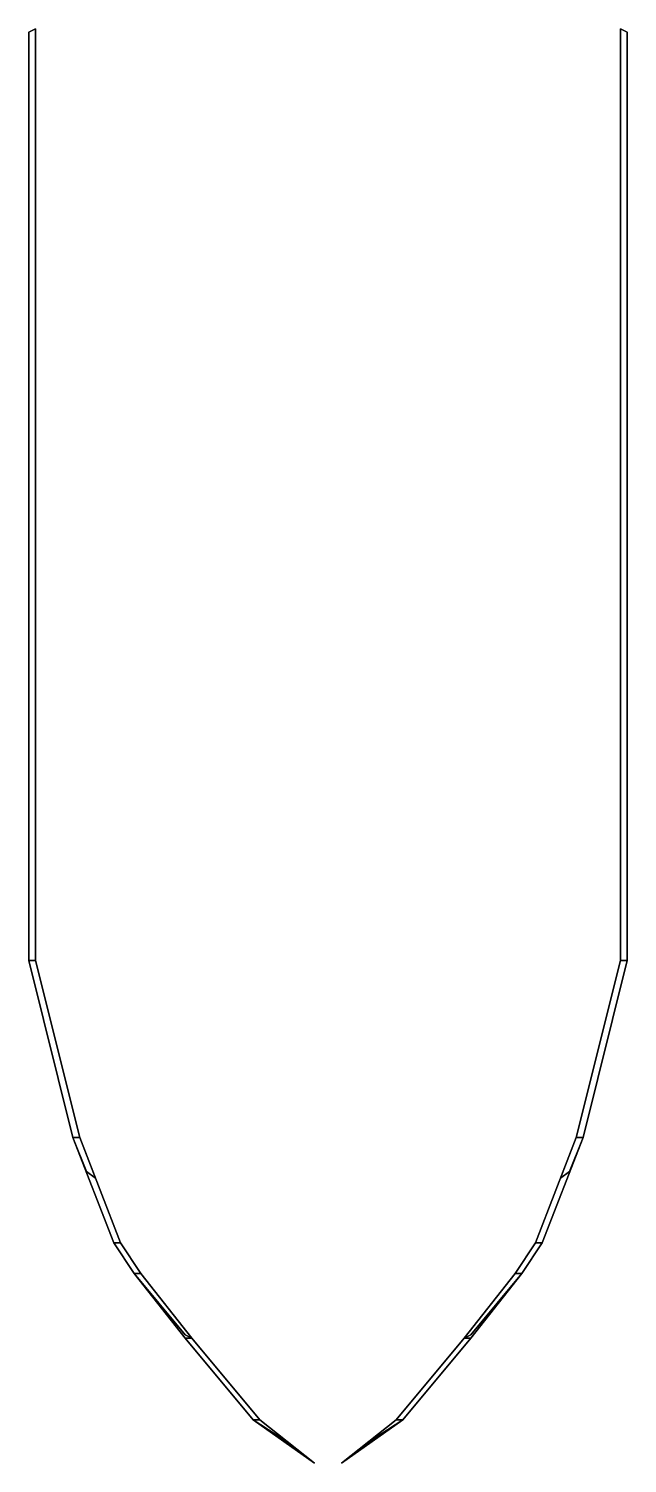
# Model space of a CAD drawing. Extents: x -0.88 to 0.88, y -2.36 to 1.86.
import ezdxf

# ---------------------------------------------------------------- set-up
doc = ezdxf.new("R2010")
doc.units = 0
doc.layers.add('RIBS', color=2, linetype='CONTINUOUS')

msp = doc.modelspace()

# ---------------------------------------------------------------- linework, layer by layer
at = {"layer": 'RIBS'}
for points in [[(-0.88, 1.85, 0.52), (-0.88, 1.85, 0.57), (-0.86, 1.86, 0.58), (-0.86, 1.86, 0.51)], [(-0.86, 1.86, 0.51), (-0.86, -0.88, 0.51), (-0.88, -0.88, 0.52), (-0.88, 1.85, 0.52)], [(-0.88, 1.85, 0.57), (-0.88, -0.88, 0.57), (-0.86, -0.88, 0.58), (-0.86, 1.86, 0.58)], [(-0.88, 1.85, 0.25), (-0.88, 1.85, 0.3), (-0.86, 1.86, 0.31), (-0.86, 1.86, 0.24)], [(-0.88, 1.85, 0.3), (-0.88, -0.88, 0.3), (-0.86, -0.88, 0.31), (-0.86, 1.86, 0.31)], [(-0.86, 1.86, 0.24), (-0.86, -0.88, 0.24), (-0.88, -0.88, 0.25), (-0.88, 1.85, 0.25)], [(-0.86, 1.86, 0.77), (-0.86, -0.88, 0.77), (-0.88, -0.88, 0.78), (-0.88, 1.85, 0.78)], [(-0.88, 1.85, 0.83), (-0.88, -0.88, 0.83), (-0.86, -0.88, 0.84), (-0.86, 1.86, 0.84)], [(-0.88, 1.85, 0.78), (-0.88, 1.85, 0.83), (-0.86, 1.86, 0.84), (-0.86, 1.86, 0.77)], [(0.86, 1.86, 0.58), (0.86, -0.88, 0.58), (0.88, -0.88, 0.57), (0.88, 1.85, 0.57)], [(0.88, 1.85, 0.57), (0.88, 1.85, 0.52), (0.86, 1.86, 0.51), (0.86, 1.86, 0.58)], [(0.88, 1.85, 0.52), (0.88, -0.88, 0.52), (0.86, -0.88, 0.51), (0.86, 1.86, 0.51)], [(0.88, 1.85, 0.3), (0.88, 1.85, 0.25), (0.86, 1.86, 0.24), (0.86, 1.86, 0.31)], [(0.88, 1.85, 0.25), (0.88, -0.88, 0.25), (0.86, -0.88, 0.24), (0.86, 1.86, 0.24)], [(0.86, 1.86, 0.31), (0.86, -0.88, 0.31), (0.88, -0.88, 0.3), (0.88, 1.85, 0.3)], [(0.88, 1.85, 0.78), (0.88, -0.88, 0.78), (0.86, -0.88, 0.77), (0.86, 1.86, 0.77)], [(0.86, 1.86, 0.84), (0.86, -0.88, 0.84), (0.88, -0.88, 0.83), (0.88, 1.85, 0.83)], [(0.88, 1.85, 0.83), (0.88, 1.85, 0.78), (0.86, 1.86, 0.77), (0.86, 1.86, 0.84)], [(-0.88, -0.88, 0.52), (-0.88, -0.88, 0.57), (-0.88, 1.85, 0.57), (-0.88, 1.85, 0.52)], [(-0.88, -0.88, 0.25), (-0.88, -0.88, 0.3), (-0.88, 1.85, 0.3), (-0.88, 1.85, 0.25)], [(-0.88, -0.88, 0.78), (-0.88, -0.88, 0.83), (-0.88, 1.85, 0.83), (-0.88, 1.85, 0.78)], [(0.88, -0.88, 0.57), (0.88, -0.88, 0.52), (0.88, 1.85, 0.52), (0.88, 1.85, 0.57)], [(0.88, -0.88, 0.3), (0.88, -0.88, 0.25), (0.88, 1.85, 0.25), (0.88, 1.85, 0.3)], [(0.88, -0.88, 0.83), (0.88, -0.88, 0.78), (0.88, 1.85, 0.78), (0.88, 1.85, 0.83)], [(-0.75, -1.4, 0.52), (-0.75, -1.4, 0.57), (-0.88, -0.88, 0.57), (-0.88, -0.88, 0.52)], [(-0.86, -0.88, 0.51), (-0.73, -1.4, 0.51), (-0.75, -1.4, 0.52), (-0.88, -0.88, 0.52)], [(-0.88, -0.88, 0.57), (-0.75, -1.4, 0.57), (-0.73, -1.4, 0.58), (-0.86, -0.88, 0.58)], [(-0.75, -1.4, 0.25), (-0.75, -1.4, 0.3), (-0.88, -0.88, 0.3), (-0.88, -0.88, 0.25)], [(-0.88, -0.88, 0.3), (-0.75, -1.4, 0.3), (-0.73, -1.4, 0.31), (-0.86, -0.88, 0.31)], [(-0.86, -0.88, 0.24), (-0.73, -1.4, 0.24), (-0.75, -1.4, 0.25), (-0.88, -0.88, 0.25)], [(-0.75, -1.4, 0.78), (-0.75, -1.4, 0.83), (-0.88, -0.88, 0.83), (-0.88, -0.88, 0.78)], [(-0.88, -0.88, 0.83), (-0.75, -1.4, 0.83), (-0.73, -1.4, 0.84), (-0.86, -0.88, 0.84)], [(-0.86, -0.88, 0.77), (-0.73, -1.4, 0.77), (-0.75, -1.4, 0.78), (-0.88, -0.88, 0.78)], [(0.88, -0.88, 0.52), (0.75, -1.4, 0.52), (0.73, -1.4, 0.51), (0.86, -0.88, 0.51)], [(0.86, -0.88, 0.58), (0.73, -1.4, 0.58), (0.75, -1.4, 0.57), (0.88, -0.88, 0.57)], [(0.88, -0.88, 0.25), (0.75, -1.4, 0.25), (0.73, -1.4, 0.24), (0.86, -0.88, 0.24)], [(0.86, -0.88, 0.31), (0.73, -1.4, 0.31), (0.75, -1.4, 0.3), (0.88, -0.88, 0.3)], [(0.88, -0.88, 0.78), (0.75, -1.4, 0.78), (0.73, -1.4, 0.77), (0.86, -0.88, 0.77)], [(0.86, -0.88, 0.84), (0.73, -1.4, 0.84), (0.75, -1.4, 0.83), (0.88, -0.88, 0.83)], [(0.75, -1.4, 0.57), (0.75, -1.4, 0.52), (0.88, -0.88, 0.52), (0.88, -0.88, 0.57)], [(0.75, -1.4, 0.3), (0.75, -1.4, 0.25), (0.88, -0.88, 0.25), (0.88, -0.88, 0.3)], [(0.75, -1.4, 0.83), (0.75, -1.4, 0.78), (0.88, -0.88, 0.78), (0.88, -0.88, 0.83)], [(-0.63, -1.71, 0.52), (-0.63, -1.71, 0.57), (-0.75, -1.4, 0.57), (-0.75, -1.4, 0.52)], [(-0.73, -1.4, 0.51), (-0.61, -1.71, 0.51), (-0.63, -1.71, 0.52), (-0.75, -1.4, 0.52)], [(-0.75, -1.4, 0.57), (-0.63, -1.71, 0.57), (-0.61, -1.71, 0.58), (-0.73, -1.4, 0.58)], [(-0.71, -1.5, 0.25), (-0.71, -1.5, 0.3), (-0.75, -1.4, 0.3), (-0.75, -1.4, 0.25)], [(-0.75, -1.4, 0.3), (-0.71, -1.5, 0.3), (-0.6835, -1.52, 0.31), (-0.73, -1.4, 0.31)], [(-0.73, -1.4, 0.24), (-0.6835, -1.52, 0.24), (-0.71, -1.5, 0.25), (-0.75, -1.4, 0.25)], [(-0.63, -1.71, 0.78), (-0.63, -1.71, 0.83), (-0.75, -1.4, 0.83), (-0.75, -1.4, 0.78)], [(-0.75, -1.4, 0.83), (-0.63, -1.71, 0.83), (-0.61, -1.71, 0.84), (-0.73, -1.4, 0.84)], [(-0.73, -1.4, 0.77), (-0.61, -1.71, 0.77), (-0.63, -1.71, 0.78), (-0.75, -1.4, 0.78)], [(0.75, -1.4, 0.52), (0.63, -1.71, 0.52), (0.61, -1.71, 0.51), (0.73, -1.4, 0.51)], [(0.73, -1.4, 0.58), (0.61, -1.71, 0.58), (0.63, -1.71, 0.57), (0.75, -1.4, 0.57)], [(0.75, -1.4, 0.78), (0.63, -1.71, 0.78), (0.61, -1.71, 0.77), (0.73, -1.4, 0.77)], [(0.73, -1.4, 0.84), (0.61, -1.71, 0.84), (0.63, -1.71, 0.83), (0.75, -1.4, 0.83)], [(0.63, -1.71, 0.57), (0.63, -1.71, 0.52), (0.75, -1.4, 0.52), (0.75, -1.4, 0.57)], [(0.63, -1.71, 0.83), (0.63, -1.71, 0.78), (0.75, -1.4, 0.78), (0.75, -1.4, 0.83)], [(0.73, -1.4, 0.31), (0.6835, -1.52, 0.31), (0.71, -1.5, 0.3), (0.75, -1.4, 0.3)], [(0.75, -1.4, 0.25), (0.71, -1.5, 0.25), (0.6835, -1.52, 0.24), (0.73, -1.4, 0.24)], [(0.71, -1.5, 0.3), (0.71, -1.5, 0.25), (0.75, -1.4, 0.25), (0.75, -1.4, 0.3)], [(-0.6835, -1.52, 0.24), (-0.6835, -1.52, 0.31), (-0.71, -1.5, 0.3), (-0.71, -1.5, 0.25)], [(0.6835, -1.52, 0.31), (0.6835, -1.52, 0.24), (0.71, -1.5, 0.25), (0.71, -1.5, 0.3)], [(-0.57, -1.8, 0.52), (-0.57, -1.8, 0.57), (-0.63, -1.71, 0.57), (-0.63, -1.71, 0.52)], [(-0.61, -1.71, 0.51), (-0.55, -1.8, 0.51), (-0.57, -1.8, 0.52), (-0.63, -1.71, 0.52)], [(-0.63, -1.71, 0.57), (-0.57, -1.8, 0.57), (-0.55, -1.8, 0.58), (-0.61, -1.71, 0.58)], [(-0.57, -1.8, 0.78), (-0.57, -1.8, 0.83), (-0.63, -1.71, 0.83), (-0.63, -1.71, 0.78)], [(-0.61, -1.71, 0.77), (-0.55, -1.8, 0.77), (-0.57, -1.8, 0.78), (-0.63, -1.71, 0.78)], [(-0.63, -1.71, 0.83), (-0.57, -1.8, 0.83), (-0.55, -1.8, 0.84), (-0.61, -1.71, 0.84)], [(0.63, -1.71, 0.52), (0.57, -1.8, 0.52), (0.55, -1.8, 0.51), (0.61, -1.71, 0.51)], [(0.61, -1.71, 0.58), (0.55, -1.8, 0.58), (0.57, -1.8, 0.57), (0.63, -1.71, 0.57)], [(0.63, -1.71, 0.78), (0.57, -1.8, 0.78), (0.55, -1.8, 0.77), (0.61, -1.71, 0.77)], [(0.61, -1.71, 0.84), (0.55, -1.8, 0.84), (0.57, -1.8, 0.83), (0.63, -1.71, 0.83)], [(0.57, -1.8, 0.57), (0.57, -1.8, 0.52), (0.63, -1.71, 0.52), (0.63, -1.71, 0.57)], [(0.57, -1.8, 0.83), (0.57, -1.8, 0.78), (0.63, -1.71, 0.78), (0.63, -1.71, 0.83)], [(-0.42, -1.98, 0.52), (-0.42, -1.98, 0.57), (-0.57, -1.8, 0.57), (-0.57, -1.8, 0.52)], [(-0.55, -1.8, 0.51), (-0.4, -1.99, 0.51), (-0.42, -1.98, 0.52), (-0.57, -1.8, 0.52)], [(-0.57, -1.8, 0.57), (-0.42, -1.98, 0.57), (-0.4, -1.99, 0.58), (-0.55, -1.8, 0.58)], [(-0.42, -1.99, 0.78), (-0.42, -1.99, 0.83), (-0.57, -1.8, 0.83), (-0.57, -1.8, 0.78)], [(-0.57, -1.8, 0.83), (-0.42, -1.99, 0.83), (-0.4, -1.99, 0.84), (-0.55, -1.8, 0.84)], [(-0.55, -1.8, 0.77), (-0.4, -1.99, 0.77), (-0.42, -1.99, 0.78), (-0.57, -1.8, 0.78)], [(0.57, -1.8, 0.52), (0.42, -1.98, 0.52), (0.4, -1.99, 0.51), (0.55, -1.8, 0.51)], [(0.55, -1.8, 0.58), (0.4, -1.99, 0.58), (0.42, -1.98, 0.57), (0.57, -1.8, 0.57)], [(0.57, -1.8, 0.78), (0.42, -1.99, 0.78), (0.4, -1.99, 0.77), (0.55, -1.8, 0.77)], [(0.55, -1.8, 0.84), (0.4, -1.99, 0.84), (0.42, -1.99, 0.83), (0.57, -1.8, 0.83)], [(0.42, -1.98, 0.57), (0.42, -1.98, 0.52), (0.57, -1.8, 0.52), (0.57, -1.8, 0.57)], [(0.42, -1.99, 0.83), (0.42, -1.99, 0.78), (0.57, -1.8, 0.78), (0.57, -1.8, 0.83)], [(-0.4, -1.99, 0.51), (-0.4, -1.99, 0.58), (-0.42, -1.98, 0.57), (-0.42, -1.98, 0.52)], [(-0.22, -2.23, 0.78), (-0.22, -2.23, 0.83), (-0.42, -1.99, 0.83), (-0.42, -1.99, 0.78)], [(-0.42, -1.99, 0.83), (-0.22, -2.23, 0.83), (-0.2, -2.23, 0.84), (-0.4, -1.99, 0.84)], [(-0.4, -1.99, 0.77), (-0.2, -2.23, 0.77), (-0.22, -2.23, 0.78), (-0.42, -1.99, 0.78)], [(0.4, -1.99, 0.84), (0.2, -2.23, 0.84), (0.22, -2.23, 0.83), (0.42, -1.99, 0.83)], [(0.42, -1.99, 0.78), (0.22, -2.23, 0.78), (0.2, -2.23, 0.77), (0.4, -1.99, 0.77)], [(0.22, -2.23, 0.83), (0.22, -2.23, 0.78), (0.42, -1.99, 0.78), (0.42, -1.99, 0.83)], [(0.4, -1.99, 0.58), (0.4, -1.99, 0.51), (0.42, -1.99, 0.52), (0.42, -1.99, 0.57)], [(-0.11, -2.302, 0.77), (-0.04, -2.358, 0.84), (-0.22, -2.23, 0.83), (-0.22, -2.23, 0.78)], [(-0.22, -2.23, 0.83), (-0.04, -2.358, 0.84), (-0.04, -2.358, 0.84), (-0.2, -2.23, 0.84)], [(-0.2, -2.23, 0.77), (-0.11, -2.302, 0.77), (-0.11, -2.302, 0.77), (-0.22, -2.23, 0.78)], [(0.04, -2.358, 0.84), (0.11, -2.302, 0.77), (0.22, -2.23, 0.78), (0.22, -2.23, 0.83)], [(0.2, -2.23, 0.84), (0.04, -2.358, 0.84), (0.04, -2.358, 0.84), (0.22, -2.23, 0.83)], [(0.22, -2.23, 0.78), (0.11, -2.302, 0.77), (0.11, -2.302, 0.77), (0.2, -2.23, 0.77)]]:
    msp.add_3dface(points, dxfattribs=at)

doc.saveas('drawing.dxf')
